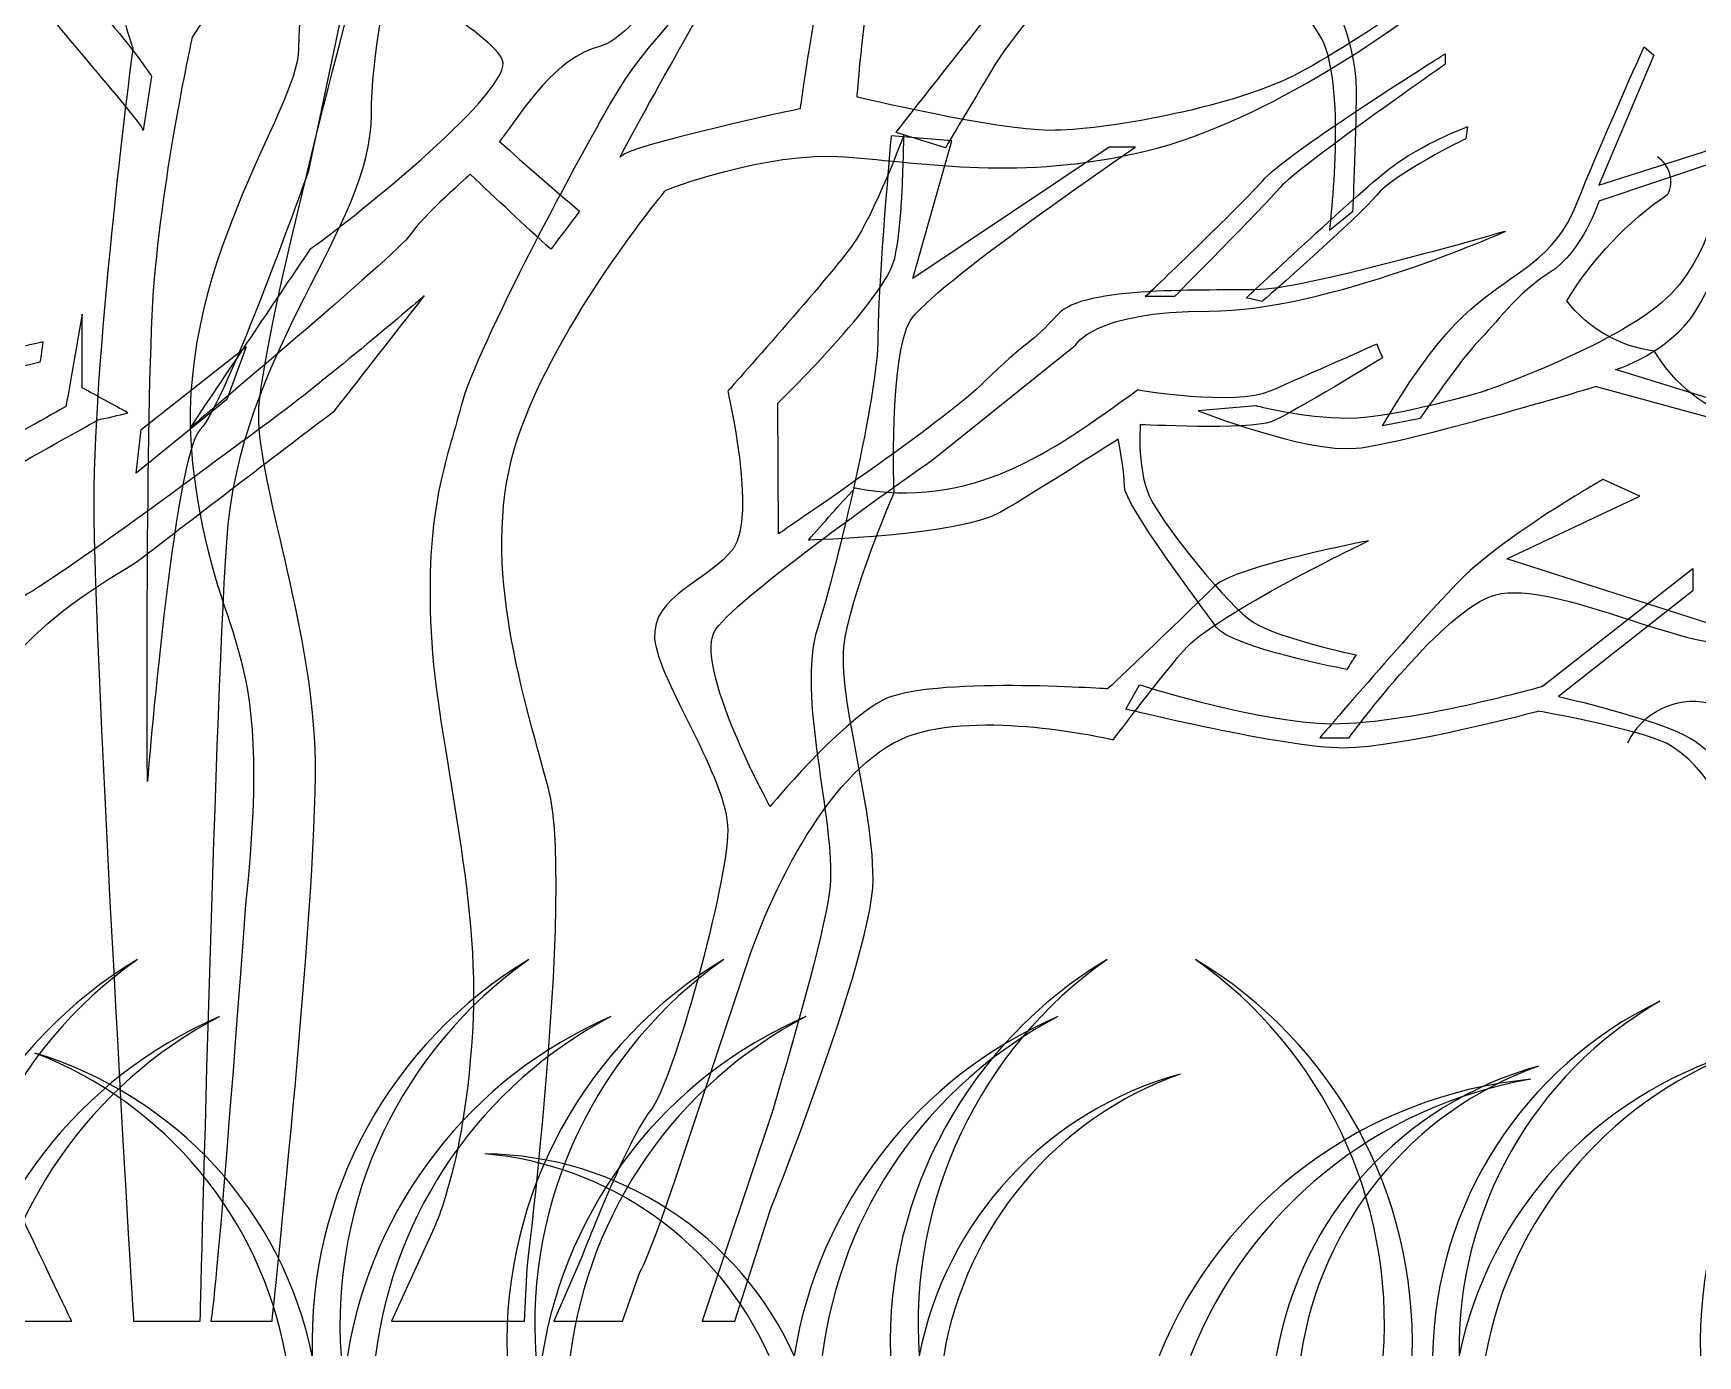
# Model space of a CAD drawing. Header units: millimetres. Extents: x 3633 to 4629, y 3430 to 3787.
# Drawn here: x 4056.476 to 4061.152, y 3711.018 to 3714.734 of the extents above; entities that cross this region are included whole.
import ezdxf

# ---------------------------------------------------------------- set-up
doc = ezdxf.new("R2010")
doc.units = ezdxf.units.MM

# ---------------------------------------------------------------- blocks, each defined once
blk = doc.blocks.new('grass')
at = {"color": 0}
for centre, radius, start, end in [((283.43, 7.63), 250.65, 120.91532, 181.7436), ((299.13, 17.84), 250.65, 125.19754, 184.08204), ((498.79, 7.63), 250.65, 120.91532, 181.7436), ((514.48, 17.84), 250.65, 125.19754, 184.08204), ((290.91, 7.63), 250.65, 358.2564, 59.08468), ((275.21, 17.84), 250.65, 355.91796, 54.80246), ((953.95, 7.63), 250.65, 120.91532, 181.7436), ((969.64, 17.84), 250.65, 125.19754, 184.08204), ((1173.96, 7.63), 250.65, 120.91532, 181.7436), ((1189.65, 17.84), 250.65, 125.19754, 184.08204), ((778.4, -4.1), 225.58, 115.70682, 178.95931), ((793.31, 3.78), 225.58, 119.98904, 180.95928), ((300.19, -39.51), 250.65, 113.37164, 170.93), ((317.09, -31.45), 250.65, 117.65386, 172.79282), ((441.77, -39.51), 250.65, 113.37164, 170.93), ((458.67, -31.45), 250.65, 117.65386, 172.79282), ((970.71, -39.51), 250.65, 113.37164, 170.93), ((987.61, -31.45), 250.65, 117.65386, 172.79282), ((1190.72, -39.51), 250.65, 113.37164, 170.93), ((1207.62, -31.45), 250.65, 117.65386, 172.79282), ((788.61, -45.94), 225.58, 106.7576, 168.24844), ((804.56, -40.48), 225.58, 111.03982, 169.66132), ((702.57, -45.94), 225.58, 11.75156, 73.2424), ((686.63, -40.48), 225.58, 10.33868, 68.96018), ((666.7, -34.47), 204.53, 105.37875, 170.29766), ((681.27, -29.87), 204.53, 109.66097, 171.60273), ((465.26, -38.94), 204.53, 105.37875, 169.02323), ((479.83, -34.34), 204.53, 109.66097, 170.33326), ((631.55, -94.23), 250.65, 95.3506, 157.91619), ((650.12, -91.79), 250.65, 99.63282, 158.51732), ((18.19, -79.92), 193.36, 24.41404, 89.32312), ((3.76, -79.21), 193.36, 24.1831, 85.0409)]:
    blk.add_arc(centre, radius, start, end, dxfattribs=at)
blk = doc.blocks.new('*U290')
at = {"color": 0}
for points in [[(1558.7, 1394.3, -0.203796), (1563.4, 1349.9, 0.5), (1600.8, 1340.5, -0.634598), (1640.6, 1282.1, 0.605972), (1614.8, 1223.6), (1575.1, 1160.5, 0.057175), (1575.1, 1078.6, 0.421936), (1663.9, 1069.3, -0.582718), (1668.6, 1045.9), (1656.9, 1020.2, 0.620148), (1614.8, 933.7), (1619.5, 929, 0.257812), (1689.7, 1003.8, -0.173203), (1766.8, 950, 0.587067), (1736.4, 865.8, -0.514618), (1720.1, 837.8, -0.232178), (1640.6, 842.5, 0.29216), (1575.1, 791, -0.185837), (1497.9, 851.8, -0.198715), (1420.8, 896.2, -0.106171), (1509.6, 989.8, 0.37854), (1500.3, 1022.5)], [(1474.5, 508.1, -0.347153), (1544.7, 543.2, 0.084183), (1603.1, 561.9, -0.45993), (1682.6, 580.6, 0.771713), (1680.3, 632, -0.110504), (1738.8, 699.8, -1.251892), (1745.8, 653.1, -0.104599), (1743.4, 585.3), (1717.7, 571.2, 0.100174), (1708.4, 632, -0.251633), (1736.4, 660.1, -0.246048), (1780.8, 730.2, 0.20723), (1713, 765.3, 0.077118), (1678, 772.3, 0.459503), (1668.6, 681.1), (1647.6, 662.4), (1617.2, 697.5), (1640.6, 751.3), (1628.9, 763)]]:
    blk.add_lwpolyline(points, format="xyb", dxfattribs=at)
for points in [[(690.4, 0), (721.4, 97.3), (723.6, 102.9), (726.3, 109.8), (729.4, 117.9), (733, 127.2), (736.9, 137.5), (741.1, 148.6), (745.6, 160.6), (750.3, 173.3), (755.2, 186.5), (760.1, 200.3), (765.1, 214.3), (770.1, 228.7), (775.1, 243.1), (779.9, 257.6), (784.6, 272), (789.1, 286.3), (793.3, 300.2), (797.2, 313.7), (800.8, 326.8), (804, 339.2), (806.7, 350.8), (808.9, 361.6), (810.5, 371.5), (811.5, 380.3), (811.8, 387.9), (811.7, 395), (811.4, 402.2), (810.9, 409.7), (810.2, 417.3), (809.3, 425), (808.3, 432.9), (807.2, 440.9), (805.9, 449), (804.6, 457.1), (803.2, 465.2), (801.7, 473.4), (795.7, 505.7), (794.2, 513.6), (792.8, 521.3), (791.5, 528.9), (790.3, 536.3), (789.1, 543.6), (788.1, 550.6), (787.3, 557.4), (786.6, 563.9), (786.1, 570.2), (785.8, 576.1), (785.7, 581.8), (785.8, 587), (786.2, 591.9)], [(505.8, 0), (508.2, 46.8), (509.4, 57.3), (510.8, 69.7), (512.4, 83.8), (514.1, 99.4), (515.9, 116.3), (517.7, 134.5), (519.6, 153.6), (521.5, 173.6), (523.3, 194.3), (525.1, 215.5), (526.8, 237), (528.4, 258.7), (529.8, 280.3), (531.1, 301.8), (532.1, 322.9), (532.9, 343.5), (533.4, 363.4), (533.6, 382.5), (533.4, 400.5), (532.9, 417.3), (532, 432.8), (530.7, 446.7), (528.9, 458.9), (526.6, 469.1)], [(774, 382.4), (773.2, 375.8), (772, 367.8), (770.3, 358.6), (768.1, 348.4), (765.6, 337.2), (762.7, 325.2), (759.5, 312.5), (756, 299.1), (752.3, 285.3), (748.4, 271.1), (744.3, 256.6), (740.2, 242), (736, 227.3), (731.7, 212.8), (727.5, 198.5), (723.4, 184.5), (661.8, 0)], [(591.8, 0), (607.1, 43.3), (608.5, 45.7), (610.3, 49.3), (612.4, 54), (614.7, 59.8), (617.4, 66.5), (620.2, 74), (623.3, 82.4), (626.6, 91.5), (630.1, 101.3), (633.7, 111.7), (637.5, 122.6), (641.3, 133.9), (698.8, 307.3)], [(460.6, 266.3), (460, 253.5), (459.2, 241.2), (458.2, 229.3), (457.2, 217.8), (455.9, 206.9), (454.6, 196.3), (453.2, 186.2), (451.7, 176.6), (450.1, 167.4), (448.5, 158.7), (446.8, 150.5), (445.1, 142.7), (443.4, 135.4), (441.7, 128.5), (440, 122.1), (438.3, 116.2), (436.7, 110.7), (435.2, 105.7), (433.7, 101.2), (432.3, 97.2), (431, 93.6), (429.9, 90.5), (428.9, 87.9), (428, 85.7), (427.3, 84), (426.8, 82.8), (426.5, 82.1), (389, 0)], [(616.4, 185.1), (614.1, 182.1), (611.6, 178.5), (609.1, 174.4), (606.5, 169.9), (603.8, 165), (601, 159.7), (598.2, 154.1), (595.3, 148.3), (592.4, 142.3), (589.5, 136.2), (586.7, 129.9), (583.8, 123.6), (581.1, 117.3), (578.3, 111), (575.7, 104.9), (573.2, 98.9), (570.7, 93), (568.4, 87.5), (566.3, 82.2), (564.2, 77.3), (562.4, 72.7), (560.8, 68.6), (559.4, 65), (556, 56.6), (531.6, 0)], [(0, 0), (108.3, 0)], [(162.5, 0), (221.1, 0)], [(230.3, 0), (284.1, 0)], [(389, 0), (505.8, 0)], [(531.6, 0), (591.8, 0)], [(661.8, 0), (690.4, 0)]]:
    blk.add_lwpolyline(points, dxfattribs=at)
for points, knots in [([(244.3, 684.2), (256, 855.2), (371.4, 959.1), (371.4, 1059.9), (371.4, 1059.9), (371.4, 1160), (422.1, 1334.8), (464.9, 1389.1), (464.9, 1389.1), (507.6, 1443.5), (620, 1587), (620, 1606), (620, 1606), (620, 1625.5), (709.2, 1811.8), (709.2, 1811.8)], [0.2962963, 0.2962963, 0.2962963, 0.2962963, 0.3333333, 0.3333333, 0.3333333, 0.3333333, 0.3703704, 0.3703704, 0.3703704, 0.3703704, 0.4074074, 0.4074074, 0.4074074, 0.4074074, 0.4444444, 0.4444444, 0.4444444, 0.4444444]), ([(116.1, 1637.1), (116.1, 1637.1), (104.5, 1480.1), (116.1, 1348.2), (116.1, 1348.2), (127.7, 1216.2), (161.9, 1117.9), (161.9, 1117.9)], [0.07407407, 0.07407407, 0.07407407, 0.07407407, 0.11111111, 0.11111111, 0.11111111, 0.11111112, 0.14814815, 0.14814815, 0.14814815, 0.14814815]), ([(1203.4, 1130.1), (1177.8, 1169.8), (1138.1, 1225.4), (1157, 1265.1), (1157, 1265.1), (1175.9, 1304.8), (1282.8, 1463), (1282.8, 1463)], [0.0555556, 0.0555556, 0.0555556, 0.0555556, 0.1111111, 0.1111111, 0.1111111, 0.1111111, 0.1666667, 0.1666667, 0.1666667, 0.1666667]), ([(330.5, 1273.1), (330.5, 1273.1), (307.3, 1172.3), (307.3, 1117.3), (307.3, 1117.3), (307.3, 1063.5), (195.5, 923.6), (214.4, 753.2)], [0.1, 0.1, 0.1, 0.1, 0.15, 0.15, 0.15, 0.15, 0.2, 0.2, 0.2, 0.2]), ([(101.4, 1213.2), (109.3, 1193.6), (106.9, 1174.7), (128.9, 1153.9), (128.9, 1153.9), (150.9, 1133.2), (178.4, 1093.5), (178.4, 1093.5)], [0.89655172, 0.89655172, 0.89655172, 0.89655172, 0.93103448, 0.93103448, 0.93103448, 0.93103449, 0.96551724, 0.96551724, 0.96551724, 0.96551724]), ([(1348.8, 1204), (1348.8, 1204), (1238.2, 1122.2), (1180.2, 1093.5), (1180.2, 1093.5), (1122.2, 1064.7), (1014, 1045.8), (967, 1045.8), (967, 1045.8), (919.4, 1045.8), (797.8, 1075.1), (797.8, 1075.1)], [0.5666667, 0.5666667, 0.5666667, 0.5666667, 0.6, 0.6, 0.6, 0.6, 0.6333333, 0.6333333, 0.6333333, 0.6333333, 0.6666667, 0.6666667, 0.6666667, 0.6666667]), ([(321.9, 502.7), (317.7, 615.1), (272.4, 734.3), (272.4, 796), (272.4, 796), (272.4, 858.3), (361.6, 1191.2), (361.6, 1191.2)], [0.4, 0.4, 0.4, 0.4, 0.45, 0.45, 0.45, 0.45000001, 0.5, 0.5, 0.5, 0.5]), ([(1208.3, 1178.4), (1208.3, 1178.4), (1235.8, 1127.7), (1235.8, 1081.2), (1235.8, 1081.2), (1235.8, 1034.8), (1232.7, 974.3), (1232.7, 974.3)], [0.8333333, 0.8333333, 0.8333333, 0.8333333, 0.8888889, 0.8888889, 0.8888889, 0.8888889, 0.9444444, 0.9444444, 0.9444444, 0.9444444]), ([(161.9, 1117.9), (161.9, 1117.9), (127.7, 858.3), (127.7, 719), (127.7, 719), (127.7, 579.1), (162.5, 0), (162.5, 0)], [0.14814815, 0.14814815, 0.14814815, 0.14814815, 0.18518519, 0.18518519, 0.18518519, 0.1851852, 0.22222222, 0.22222222, 0.22222222, 0.22222222]), ([(1314, 1103.8), (1314, 1103.8), (1183.9, 1012.8), (1169.2, 995.7), (1169.2, 995.7), (1154.5, 978.6), (1076.4, 899.8), (1076.4, 899.8)], [0.5, 0.5, 0.5, 0.5, 0.6666667, 0.6666667, 0.6666667, 0.6666667, 0.8333333, 0.8333333, 0.8333333, 0.8333333]), ([(838.7, 1041.5), (838.7, 1041.5), (813.1, 972.5), (794.1, 945.6), (794.1, 945.6), (775.2, 918.7), (684.2, 816.7), (684.2, 816.7)], [0.93103448, 0.93103448, 0.93103448, 0.93103448, 0.96551724, 0.96551724, 0.96551724, 0.96551725, 1, 1, 1, 1]), ([(827.7, 1040.9), (827.7, 1040.9), (816.1, 915.7), (816.1, 864.4), (816.1, 864.4), (816.1, 813.7), (781.3, 667.1), (763, 608.4)], [0, 0, 0, 0, 0.0714286, 0.0714286, 0.0714286, 0.0714286, 0.1428571, 0.1428571, 0.1428571, 0.1428571]), ([(1463.6, 835.7), (1463.6, 835.7), (1510.7, 850.3), (1533.9, 887), (1533.9, 887), (1557.1, 923.6), (1580.9, 1001.8), (1580.9, 1001.8)], [0.3846154, 0.3846154, 0.3846154, 0.3846154, 0.4615385, 0.4615385, 0.4615385, 0.4615385, 0.5384615, 0.5384615, 0.5384615, 0.5384615]), ([(526.6, 469.1), (502.7, 556.5), (465.5, 672.6), (499.7, 775.2), (499.7, 775.2), (533.9, 877.8), (629.8, 993.3), (629.8, 993.3)], [0.36666667, 0.36666667, 0.36666667, 0.36666667, 0.4, 0.4, 0.4, 0.40000001, 0.43333333, 0.43333333, 0.43333333, 0.43333333]), ([(989.6, 857.1), (989.6, 857.1), (1003.7, 887), (1106.9, 887), (1106.9, 887), (1210.1, 887), (1367.1, 957.2), (1367.1, 957.2)], [0.62068966, 0.62068966, 0.62068966, 0.62068966, 0.65517241, 0.65517241, 0.65517241, 0.65517242, 0.68965517, 0.68965517, 0.68965517, 0.68965517]), ([(1406.2, 921.2), (1377.5, 903.5), (1357.4, 874.8), (1343.3, 860.7), (1343.3, 860.7), (1329.3, 846.7), (1292, 792.9), (1292, 792.9)], [0.75, 0.75, 0.75, 0.75, 0.8333333, 0.8333333, 0.8333333, 0.8333333, 0.9166667, 0.9166667, 0.9166667, 0.9166667]), ([(1044, 818), (1044, 818), (1128.9, 803.3), (1161.3, 817.3), (1161.3, 817.3), (1193.6, 831.4), (1254.1, 858.3), (1254.1, 858.3)], [0.0625, 0.0625, 0.0625, 0.0625, 0.125, 0.125, 0.125, 0.125, 0.1875, 0.1875, 0.1875, 0.1875]), ([(1097.1, 799.6), (1097.1, 799.6), (1191.2, 762.4), (1235.8, 766.6), (1235.8, 766.6), (1280.4, 770.9), (1446.5, 821), (1446.5, 821)], [0, 0, 0, 0, 0.0769231, 0.0769231, 0.0769231, 0.0769231, 0.1538462, 0.1538462, 0.1538462, 0.1538462]), ([(1348.2, 816.7), (1348.2, 816.7), (1270, 792.9), (1229.1, 792.9), (1229.1, 792.9), (1188.8, 792.9), (1147.8, 803.9), (1147.8, 803.9)], [0.7692308, 0.7692308, 0.7692308, 0.7692308, 0.8461538, 0.8461538, 0.8461538, 0.8461539, 0.9230769, 0.9230769, 0.9230769, 0.9230769]), ([(1026.9, 774.6), (1026.9, 774.6), (959.1, 731.2), (923.6, 710.4), (923.6, 710.4), (888.2, 689.7), (755, 686), (755, 686)], [0.8125, 0.8125, 0.8125, 0.8125, 0.875, 0.875, 0.875, 0.875, 0.9375, 0.9375, 0.9375, 0.9375]), ([(1113, 609.6), (1100.2, 628), (1032.4, 717.2), (1032.4, 733), (1032.4, 733), (1032.4, 748.3), (1026.9, 774.6), (1026.9, 774.6)], [0.6875, 0.6875, 0.6875, 0.6875, 0.75, 0.75, 0.75, 0.75, 0.8125, 0.8125, 0.8125, 0.8125]), ([(1056.8, 719.6), (1070.9, 694.6), (1123.4, 628), (1145.4, 613.9), (1145.4, 613.9), (1167.4, 599.9), (1235.8, 585.2), (1235.8, 585.2)], [0.4375, 0.4375, 0.4375, 0.4375, 0.5, 0.5, 0.5, 0.5, 0.5625, 0.5625, 0.5625, 0.5625]), ([(1246.8, 685.4), (1246.8, 685.4), (1128.9, 662.8), (1111.8, 645.7), (1111.8, 645.7), (1094.1, 628), (1017.7, 555.3), (1017.7, 555.3)], [0.37931034, 0.37931034, 0.37931034, 0.37931034, 0.4137931, 0.4137931, 0.4137931, 0.41379311, 0.44827586, 0.44827586, 0.44827586, 0.44827586]), ([(1022.6, 510.7), (1022.6, 510.7), (1057.4, 557.1), (1084.3, 588.9), (1084.3, 588.9), (1111.2, 620.6), (1246.8, 685.4), (1246.8, 685.4)], [0.31034483, 0.31034483, 0.31034483, 0.31034483, 0.34482759, 0.34482759, 0.34482759, 0.3448276, 0.37931034, 0.37931034, 0.37931034, 0.37931034]), ([(620, 599.3), (623.7, 561.4), (684.2, 477.1), (684.2, 431.3), (684.2, 431.3), (684.2, 384.8), (636.5, 210.1), (616.4, 185.1)], [0.06896552, 0.06896552, 0.06896552, 0.06896552, 0.10344828, 0.10344828, 0.10344828, 0.10344829, 0.13793103, 0.13793103, 0.13793103, 0.13793103]), ([(698.8, 307.3), (725.7, 389.7), (781.3, 494.8), (847.9, 515.6), (847.9, 515.6), (914.5, 536.3), (1022.6, 510.7), (1022.6, 510.7)], [0.24137931, 0.24137931, 0.24137931, 0.24137931, 0.27586207, 0.27586207, 0.27586207, 0.27586208, 0.31034483, 0.31034483, 0.31034483, 0.31034483]), ([(1395.8, 535.7), (1395.8, 535.7), (1276.1, 503.4), (1224.8, 503.4), (1224.8, 503.4), (1172.9, 503.4), (1033.6, 537.6), (1033.6, 537.6)], [0.7692308, 0.7692308, 0.7692308, 0.7692308, 0.8461538, 0.8461538, 0.8461538, 0.8461539, 0.9230769, 0.9230769, 0.9230769, 0.9230769])]:
    blk.add_open_spline(points, degree=3, knots=knots, dxfattribs=at)
for points in [[(1118.5, 1327.4), (1118.5, 1327.4), (951.1, 1158.2), (918.7, 1103.2)], [(214.4, 1127.7), (214.4, 1127.7), (318.3, 1285.3), (318.3, 1285.3)], [(371.4, 1273.1), (371.4, 1273.1), (315.8, 1009.2), (315.8, 1009.2)], [(797.8, 1075.1), (797.8, 1075.1), (808.8, 1232.7), (837.5, 1277.9)], [(832, 1044), (832, 1044), (982.9, 1238.2), (1022.6, 1277.3)], [(781.9, 1243.7), (766, 1198.5), (747.7, 1064.7), (747.7, 1064.7)], [(486.9, 1105.1), (485.6, 1125.8), (384.2, 1180.8), (368.4, 1201)], [(590.1, 1022.6), (582.2, 1011.6), (681.7, 1188.1), (681.7, 1188.1)], [(681.7, 1188.1), (681.7, 1188.1), (618.8, 1132.6), (587.7, 1080.6)], [(171, 1045.8), (171, 1051.9), (94.7, 1136.8), (78.2, 1161.3)], [(622.5, 1166.2), (622.5, 1166.2), (593.8, 1125.2), (572.4, 1119.7)], [(1050.7, 1027.5), (1161.9, 1053.8), (1282.8, 1146), (1282.8, 1146)], [(180.2, 905.3), (188.1, 1009.8), (214.4, 1127.7), (214.4, 1127.7)], [(1212.6, 957.8), (1212.6, 957.8), (1229.1, 1091), (1203.4, 1130.1)], [(572.4, 1119.7), (532.7, 1109.3), (506.4, 1066), (483.8, 1036)], [(1155.8, 1003.7), (1178.4, 1028.1), (1314, 1113), (1314, 1113)], [(1314, 1113), (1314, 1113), (1314, 1103.8), (1314, 1103.8)], [(1429.4, 981.1), (1449, 1031.1), (1488.7, 1119.1), (1488.7, 1119.1)], [(1497.2, 1111.8), (1497.2, 1111.8), (1449, 997.6), (1449, 997.6)], [(1488.7, 1119.1), (1488.7, 1119.1), (1497.2, 1111.8), (1497.2, 1111.8)], [(318.3, 942), (348.8, 963.3), (489.3, 1075.1), (486.9, 1105.1)], [(918.7, 1103.2), (885.8, 1048.3), (875.4, 1030.5), (875.4, 1030.5)], [(178.4, 1093.5), (178.4, 1093.5), (171, 1045.8), (171, 1045.8)], [(587.7, 1080.6), (555.9, 1027.5), (463, 854), (450.2, 803.9)], [(747.7, 1064.7), (747.7, 1064.7), (598, 1033), (590.1, 1022.6)], [(880.9, 1036.6), (880.9, 1036.6), (827.7, 1040.9), (827.7, 1040.9)], [(830.8, 933.4), (838.7, 967.6), (838.7, 1041.5), (838.7, 1041.5)], [(875.4, 1030.5), (875.4, 1030.5), (832, 1044), (832, 1044)], [(1332.3, 1038.5), (1332.3, 1038.5), (1268.2, 1007.3), (1254.1, 989)], [(1264.5, 1011.6), (1294.4, 1034.8), (1333.5, 1048.9), (1333.5, 1048.9)], [(1333.5, 1048.9), (1333.5, 1048.9), (1332.3, 1038.5), (1332.3, 1038.5)], [(483.8, 1036), (507, 1015.3), (530.2, 995.1), (554.1, 974.9)], [(629.8, 993.3), (629.8, 993.3), (715.9, 1027.5), (787.4, 1022.6)], [(787.4, 1022.6), (858.9, 1017.1), (940.7, 1001.2), (1050.7, 1027.5)], [(844.2, 878.4), (862.5, 908.4), (1042.1, 1031.1), (1042.1, 1031.1)], [(846.7, 915.7), (846.7, 915.7), (880.9, 1036.6), (880.9, 1036.6)], [(1018.9, 1031.1), (1018.9, 1031.1), (846.7, 915.7), (846.7, 915.7)], [(1042.1, 1031.1), (1042.1, 1031.1), (1018.9, 1031.1), (1018.9, 1031.1)], [(1449, 997.6), (1449, 997.6), (1567.5, 1035.4), (1567.5, 1035.4)], [(315.8, 1009.2), (315.8, 1009.2), (243.7, 806.3), (221.1, 783.1)], [(1139.3, 898.6), (1139.3, 898.6), (1234, 987.8), (1264.5, 1011.6)], [(1554.7, 1018.9), (1554.7, 1018.9), (1449, 983.5), (1449, 983.5)], [(458.2, 1007.3), (458.2, 1007.3), (416.6, 970.7), (405.6, 954.2)], [(529, 941.4), (505.2, 962.7), (481.4, 985.3), (458.2, 1007.3)], [(1050.7, 899.8), (1050.7, 899.8), (1133.8, 978.6), (1155.8, 1003.7)], [(1557.1, 1007.9), (1557.1, 1007.9), (1552.8, 944.4), (1512.5, 902.3)], [(1254.1, 989), (1239.5, 970.7), (1153.3, 895.5), (1153.3, 895.5)], [(1336.6, 888.8), (1375.7, 923), (1409.9, 931.6), (1429.4, 981.1)], [(1449, 983.5), (1449, 983.5), (1434.9, 939.5), (1406.2, 921.2)], [(554.1, 974.9), (545.5, 963.3), (537, 952.3), (529, 941.4)], [(1232.7, 974.3), (1232.7, 974.3), (1212.6, 957.8), (1212.6, 957.8)], [(405.6, 954.2), (394, 937.1), (212.6, 785), (212.6, 785)], [(1367.1, 957.2), (1367.1, 957.2), (1197.3, 907.8), (1151.5, 905.9)], [(212.6, 785), (248, 837.5), (282.8, 890), (318.3, 942)], [(728.2, 806.3), (728.2, 806.3), (822.8, 898), (830.8, 933.4)], [(1151.5, 905.9), (1105.1, 904.7), (995.7, 909.6), (973.7, 883.9)], [(174.7, 474), (174.7, 474), (172.9, 800.9), (180.2, 905.3)], [(417.8, 900.4), (417.8, 900.4), (340.3, 833.8), (286.5, 793.5)], [(339, 799.6), (365.3, 833.2), (391.6, 866.8), (417.8, 900.4)], [(1076.4, 899.8), (1076.4, 899.8), (1050.7, 899.8), (1050.7, 899.8)], [(1153.3, 895.5), (1153.3, 895.5), (1139.3, 898.6), (1139.3, 898.6)], [(1512.5, 902.3), (1471.6, 859.5), (1348.2, 816.7), (1348.2, 816.7)], [(117.3, 884.5), (113, 857.7), (108.1, 830.8), (103.2, 803.3)], [(117.3, 819.8), (117.3, 841.8), (117.3, 863.2), (117.3, 884.5)], [(830.2, 727.5), (830.2, 727.5), (825.9, 847.9), (844.2, 878.4)], [(973.7, 883.9), (951.1, 858.3), (945, 860.1), (909.6, 825.3)], [(1259, 786.2), (1259, 786.2), (1297.5, 855.2), (1336.6, 888.8)], [(83.1, 860.1), (51.9, 852.8), (20.2, 845.4), (-11.6, 838.1)], [(80.6, 842.4), (81.9, 847.9), (82.5, 854), (83.1, 860.1)], [(169.2, 783.1), (169.2, 783.1), (261.5, 855.8), (261.5, 855.8)], [(261.5, 855.8), (261.5, 855.8), (244.3, 809.4), (244.3, 809.4)], [(863.8, 756.3), (863.8, 756.3), (989.6, 857.1), (989.6, 857.1)], [(1254.1, 858.3), (1255.3, 854), (1257.2, 850.3), (1259, 846.1)], [(-60.5, 731.2), (-46.4, 819.2), (4.9, 825.9), (80.6, 842.4)], [(1259, 846.1), (1259, 846.1), (1180.8, 797.8), (1161.3, 789.9)], [(1572.4, 802.1), (1572.4, 802.1), (1463.6, 835.7), (1463.6, 835.7)], [(157.6, 797.8), (144.2, 805.1), (130.7, 812.5), (117.3, 819.8)], [(909.6, 825.3), (875.4, 790.5), (728.8, 691.5), (728.8, 691.5)], [(1446.5, 821), (1446.5, 821), (1578.5, 785), (1578.5, 785)], [(244.3, 809.4), (244.3, 809.4), (164.9, 744.7), (164.9, 744.7)], [(450.2, 803.9), (436.8, 753.8), (419.7, 714.7), (423.3, 615.1)], [(684.2, 816.7), (684.2, 816.7), (709.8, 707.4), (689.1, 678.7)], [(728.8, 691.5), (728.8, 691.5), (728.2, 806.3), (728.2, 806.3)], [(796, 731.8), (897.4, 712.3), (967, 761.8), (1044, 818)], [(1147.8, 803.9), (1147.8, 803.9), (1097.1, 799.6), (1097.1, 799.6)], [(103.2, 803.3), (97.7, 800.2), (-60.5, 709.2), (-60.5, 731.2)], [(-52.5, 654.2), (-58, 693.3), (99, 772.1), (131.3, 791.7)], [(286.5, 793.5), (232.1, 753.8), (113, 664), (64.8, 635.9)], [(131.3, 791.7), (140.5, 793.5), (149.1, 795.4), (157.6, 797.8)], [(164.9, 666.5), (223, 711.1), (281, 755.6), (339, 799.6)], [(1161.3, 789.9), (1141.7, 782.5), (1046.4, 787.4), (1046.4, 787.4)], [(1292, 792.9), (1292, 792.9), (1259, 786.2), (1259, 786.2)], [(164.9, 744.7), (164.9, 744.7), (169.2, 783.1), (169.2, 783.1)], [(221.1, 783.1), (197.9, 759.9), (174.7, 474), (174.7, 474)], [(1046.4, 787.4), (1046.4, 787.4), (1042.8, 744), (1056.8, 719.6)], [(214.4, 753.2), (234, 582.2), (287.1, 613.9), (260.8, 365.9)], [(673.8, 607.8), (695.2, 639), (863.8, 756.3), (863.8, 756.3)], [(755, 686), (768.5, 701.3), (781.9, 716.6), (796, 731.8)], [(1452.6, 739.2), (1452.6, 739.2), (1368.3, 691.5), (1328, 651.8)], [(1485, 724.5), (1485, 724.5), (1452.6, 739.2), (1452.6, 739.2)], [(786.2, 591.9), (790.5, 635.9), (830.2, 727.5), (830.2, 727.5)], [(1368.3, 669.5), (1368.3, 669.5), (1485, 724.5), (1485, 724.5)], [(221.1, 0), (221.1, 0), (233.4, 513.1), (244.3, 684.2)], [(689.1, 678.7), (668.9, 650.6), (617, 637.7), (620, 599.3)], [(-14.7, 450.8), (22.6, 559.6), (67.8, 609.6), (164.9, 666.5)], [(1551, 610.9), (1551, 610.9), (1368.3, 669.5), (1368.3, 669.5)], [(1399.5, 557.7), (1399.5, 557.7), (1531.5, 661), (1531.5, 661)], [(1531.5, 661), (1531.5, 661), (1531.5, 641.4), (1531.5, 641.4)], [(1328, 651.8), (1288.3, 610.9), (1204, 512.5), (1204, 512.5)], [(1353.7, 636.5), (1401.3, 654.9), (1525.3, 588.9), (1562, 596.8)], [(1229.7, 512.5), (1229.7, 512.5), (1306.7, 618.2), (1353.7, 636.5)], [(1531.5, 641.4), (1531.5, 641.4), (1413.6, 548.6), (1413.6, 548.6)], [(423.3, 615.1), (426.4, 515.6), (465.5, 388.5), (460.6, 266.3)], [(721.4, 452), (721.4, 452), (652.4, 577.3), (673.8, 607.8)], [(763, 608.4), (744, 550.4), (778.9, 438.6), (774, 382.4)], [(1227.8, 572.4), (1227.8, 572.4), (1125.8, 591.9), (1113, 609.6)], [(1235.8, 585.2), (1232.7, 580.9), (1230.3, 576.7), (1227.8, 572.4)], [(1017.7, 555.3), (1017.7, 555.3), (860.7, 566.3), (820.4, 545.5)], [(1033.6, 537.6), (1033.6, 537.6), (1045.8, 558.9), (1045.8, 558.9)], [(1045.8, 558.9), (1045.8, 558.9), (1135, 530.2), (1201.6, 525.3)], [(1201.6, 525.3), (1267.6, 519.9), (1399.5, 557.7), (1399.5, 557.7)], [(820.4, 545.5), (781.3, 524.7), (721.4, 452), (721.4, 452)], [(1413.6, 548.6), (1413.6, 548.6), (1499.7, 529), (1528.4, 512.5)], [(1508.2, 507.6), (1479.5, 521.1), (1395.8, 535.7), (1395.8, 535.7)], [(1204, 512.5), (1204, 512.5), (1229.7, 512.5), (1229.7, 512.5)], [(1528.4, 512.5), (1556.5, 496.6), (1569.3, 466.1), (1569.3, 466.1)], [(284.1, 0), (284.1, 0), (326.2, 391), (321.9, 502.7)], [(1558.3, 453.3), (1558.3, 453.3), (1536.9, 493), (1508.2, 507.6)], [(260.8, 365.9), (234, 0), (230.3, 0), (230.3, 0)], [(108.3, 0), (108.3, 0), (-14, 252.3), (-20.2, 290.8)]]:
    blk.add_open_spline(points, degree=3, dxfattribs=at)

msp = doc.modelspace()

# ---------------------------------------------------------------- block references
at = {"color": 0}
for name, p, xscale, yscale, zscale in [('*U290', (4056.2379, 3711.115), 0.003200000000069849, 0.003200000000069849, 0.003200000000069849), ('grass', (4052.6429, 3711.0184), 0.005, 0.005, 0.005), ('grass', (4057.6429, 3711.0184), 0.005, 0.005, 0.005)]:
    msp.add_blockref(name, p, dxfattribs=dict(at, xscale=xscale, yscale=yscale, zscale=zscale))

doc.saveas('drawing.dxf')
